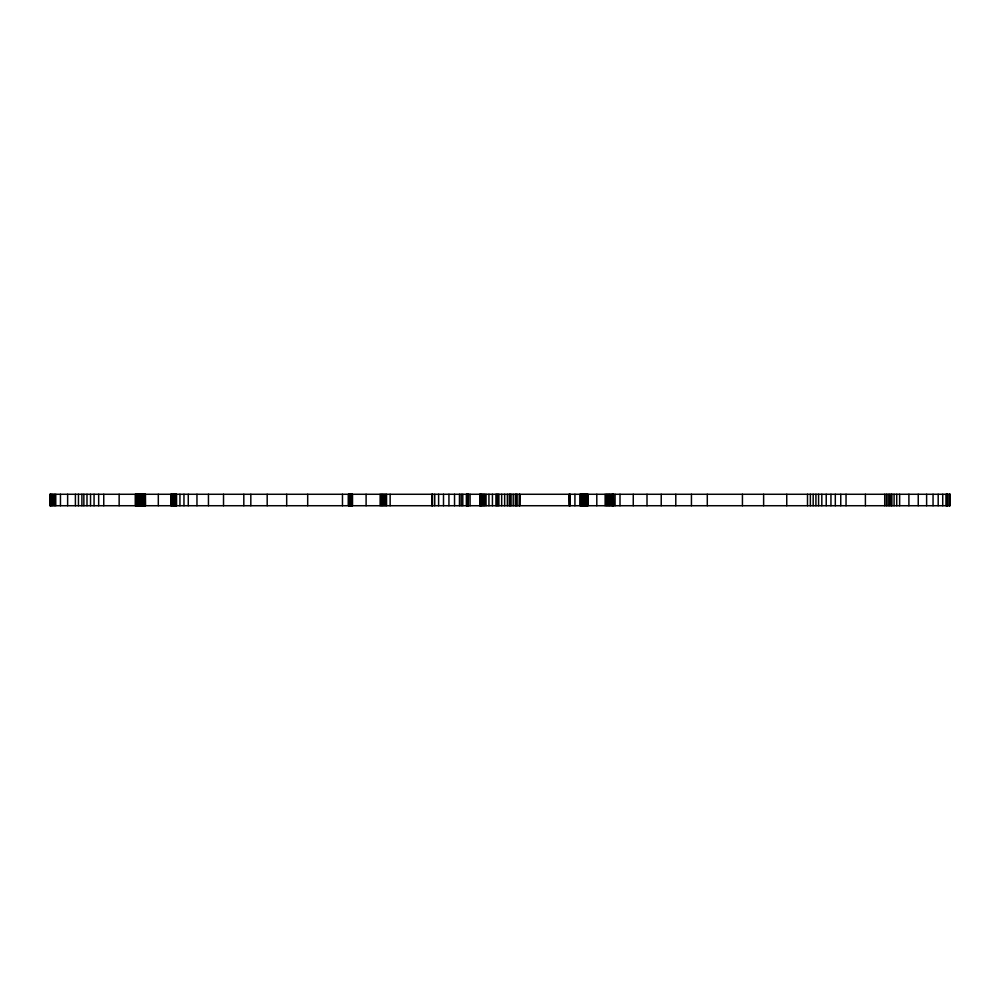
<?xml version="1.0" encoding="UTF-8"?>
<svg xmlns="http://www.w3.org/2000/svg" width="1000" height="1000" viewBox="0 0 1000 1000"><rect width="100%" height="100%" fill="white"/><g stroke="black" fill="none" stroke-linecap="round" stroke-linejoin="round"><path stroke-width="1.5" d="M949.788 494.275L949.788 505.725M949.575 494.275L949.575 505.725M949.275 494.275L949.275 505.725M947.475 494.275L947.475 505.725M947.262 494.275L947.262 505.725M947.05 494.275L947.05 505.725M946.65 494.275L946.65 505.725M946.075 494.275L946.075 505.725M942.725 494.275L942.725 505.725M938.188 494.275L938.188 505.725M933.05 494.275L933.05 505.725M926.625 494.275L926.625 505.725M918.238 494.275L918.238 505.725M908.9 494.275L908.9 505.725M899.638 494.275L899.638 505.725M896.725 494.275L896.725 505.725M894.087 494.275L894.087 505.725M891.9 494.275L891.9 505.725M891.137 494.275L891.137 505.725M889.688 494.275L889.688 505.725M888.125 494.275L888.125 505.725M886.462 494.275L886.462 505.725M884.725 494.275L884.725 505.725M865.4 494.275L865.4 505.725M846.038 494.275L846.038 505.725M840.763 494.275L840.763 505.725M835.312 494.275L835.312 505.725M830.95 494.275L830.95 505.725M826.213 494.275L826.213 505.725M821.825 494.275L821.825 505.725M818.587 494.275L818.587 505.725M815.925 494.275L815.925 505.725M813.175 494.275L813.175 505.725M810.362 494.275L810.362 505.725M807.5 494.275L807.5 505.725M786.75 494.275L786.75 505.725M763.625 494.275L763.625 505.725M742.438 494.275L742.438 505.725M707.288 494.275L707.288 505.725M691.438 494.275L691.438 505.725M675.788 494.275L675.788 505.725M661.225 494.275L661.225 505.725M647.013 494.275L647.013 505.725M633.263 494.275L633.263 505.725M620.013 494.275L620.013 505.725M615.062 494.275L615.062 505.725M613.462 494.275L613.612 505.725M613.175 494.275L613.175 505.725M612.75 494.275L612.75 505.725M611.912 494.275L611.912 505.725M610.875 494.275L610.875 505.725M609.625 494.275L609.625 505.725M608.688 494.275L608.688 505.725M607.612 494.275L607.612 505.725M606.438 494.275L606.438 505.725M605.138 494.275L605.138 505.725M596.8 494.275L596.8 505.725M588.013 494.275L588.013 505.725M587.55 494.275L587.55 505.725M587.05 494.275L587.05 505.725M586.538 494.275L586.538 505.725M586.013 494.275L586.013 505.725M585.462 494.275L585.462 505.725M584.913 494.275L584.913 505.725M584.35 494.275L584.35 505.725M583.775 494.275L583.775 505.725M583.2 494.275L583.2 505.725M582.537 494.275L582.537 505.725M581.888 494.275L581.888 505.725M581.237 494.275L581.237 505.725M580.6 494.275L580.6 505.725M579.975 494.275L579.975 505.725M574.925 494.275L574.925 505.725M569.963 494.275L570.062 505.725M569.862 494.275L569.763 505.725L569.513 494.275M569.388 494.275L569.45 505.725M569.212 494.275L569.212 505.725M519.775 494.275L519.763 505.725M519.562 505.725L519.513 494.275L519.338 505.725M517.125 494.275L517.125 505.725M516.237 494.275L516.237 505.725M515.337 494.275L515.337 505.725M513.2 494.275L513.2 505.725M511.075 494.275L511.075 505.725M510.175 494.275L510.175 505.725M509.3 494.275L509.3 505.725M507.362 494.275L507.362 505.725M504.65 494.275L504.65 505.725M501.675 494.275L501.675 505.725M498.9 494.275L498.9 505.725M497.875 494.275L497.875 505.725M496.887 494.275L496.887 505.725M495.95 494.275L495.95 505.725M492.425 494.275L492.425 505.725M488.938 494.275L488.938 505.725M486.037 494.275L486.037 505.725M484.625 494.275L484.625 505.725M483.375 494.275L483.375 505.725M482.3 494.275L482.3 505.725M481.413 494.275L481.413 505.725M480.712 494.275L480.712 505.725M480.375 494.275L480.375 505.725M480.2 494.275L480.2 505.725M479.913 494.275L479.888 505.725M470.075 494.275L470.075 505.725M468.425 494.275L468.263 505.725M467.912 494.275L467.975 505.725M467.775 494.275L467.775 505.725M467.512 494.275L467.512 505.725M467.188 494.275L467.188 505.725M466.8 494.275L466.8 505.725M466.375 494.275L466.375 505.725M462.788 494.275L462.788 505.725M461.2 494.275L461.2 505.725M459.475 494.275L459.475 505.725M454.538 494.275L454.538 505.725M448.938 494.275L448.938 505.725M443.5 494.275L443.5 505.725M438.612 494.275L438.612 505.725M434.738 494.275L434.738 505.725M432.537 494.275L432.537 505.725M432.25 494.275L432.25 505.725M431.9 494.275L431.863 505.725M390.15 494.275L390.15 505.725M386.55 494.275L386.55 505.725M385.225 494.275L385.225 505.725M383.913 494.275L383.913 505.725M382.625 494.275L382.625 505.725M381.362 494.275L381.362 505.725M380.138 494.275L380.138 505.725M366.1 494.275L366.1 505.725M352.525 494.275L352.525 505.725M352.013 494.275L352.013 505.725M351.512 494.275L351.512 505.725M351.062 494.275L351.062 505.725M350.625 494.275L350.625 505.725M350.225 494.275L350.225 505.725M349.862 494.275L349.862 505.725M349.538 494.275L349.538 505.725M349.237 494.275L349.237 505.725M348.988 494.275L348.988 505.725M348.775 494.275L348.775 505.725M348.612 494.275L348.5 505.725L348.413 494.275M342.475 494.275L342.475 505.725M307.688 494.275L307.688 505.725M286.688 494.275L286.688 505.725M267.188 494.275L267.188 505.725M250.825 494.275L250.825 505.725M243.812 494.275L243.812 505.725M223.525 494.275L223.525 505.725M208.45 494.275L208.45 505.725M196.962 494.275L196.962 505.725M188.275 494.275L188.275 505.725M183.962 494.275L183.962 505.725M179.95 494.275L179.95 505.725M176.562 494.275L176.562 505.725M176.2 494.275L176.2 505.725M175.837 494.275L175.837 505.725M175.463 494.275L175.463 505.725M175.087 494.275L175.087 505.725M174.35 494.275L174.35 505.725M173.612 494.275L173.612 505.725M172.875 494.275L172.875 505.725M172.162 494.275L172.162 505.725M171.462 494.275L171.462 505.725M170.775 494.275L170.775 505.725M158.312 494.275L158.312 505.725M145.463 494.275L145.463 505.725M145.213 494.275L145.338 505.725M144.987 494.275L145.1 505.725M144.787 494.275L144.875 505.725M144.7 494.275L144.55 505.725M144.488 494.275L144.3 505.725M144.3 494.275L144.125 505.725L143.912 494.275M143.775 494.275L143.775 505.725M143.625 494.275L143.475 505.725M143.3 494.275L143.3 505.725M143.038 494.275L143.038 505.725M142.762 494.275L142.762 505.725M142.487 494.275L142.487 505.725M142.2 494.275L142.2 505.725M141.562 494.275L141.562 505.725M140.9 494.275L140.9 505.725M140.338 494.275L140.338 505.725M139.775 494.275L139.775 505.725M139.225 494.275L139.225 505.725M138.675 494.275L138.675 505.725M138.138 494.275L138.138 505.725M137.625 494.275L137.625 505.725M137.113 494.275L137.113 505.725M136.625 494.275L136.625 505.725M136.163 494.275L136.163 505.725M135.712 494.275L135.712 505.725M135.3 494.275L135.3 505.725M119.15 494.275L119.15 505.725M103.75 494.275L103.75 505.725M98.663 494.275L98.663 505.725M94.062 494.275L94.062 505.725M90.538 494.275L90.538 505.725M86.988 494.275L86.988 505.725M83.863 494.275L83.863 505.725M81.9 494.275L81.9 505.725M78.463 494.275L78.463 505.725M75.4 494.275L75.4 505.725M67.638 494.275L67.638 505.725M60.462 494.275L60.462 505.725M55.75 494.275L55.75 505.725M54.262 494.275L54.262 505.725M52.763 494.275L52.763 505.725M51.463 494.275L51.463 505.725M50.388 494.275L50.388 505.725M50.175 494.275L50.175 505.725M950 494.275L50 494.275L50 505.725L950 505.725L949.938 494.275"/></g></svg>
